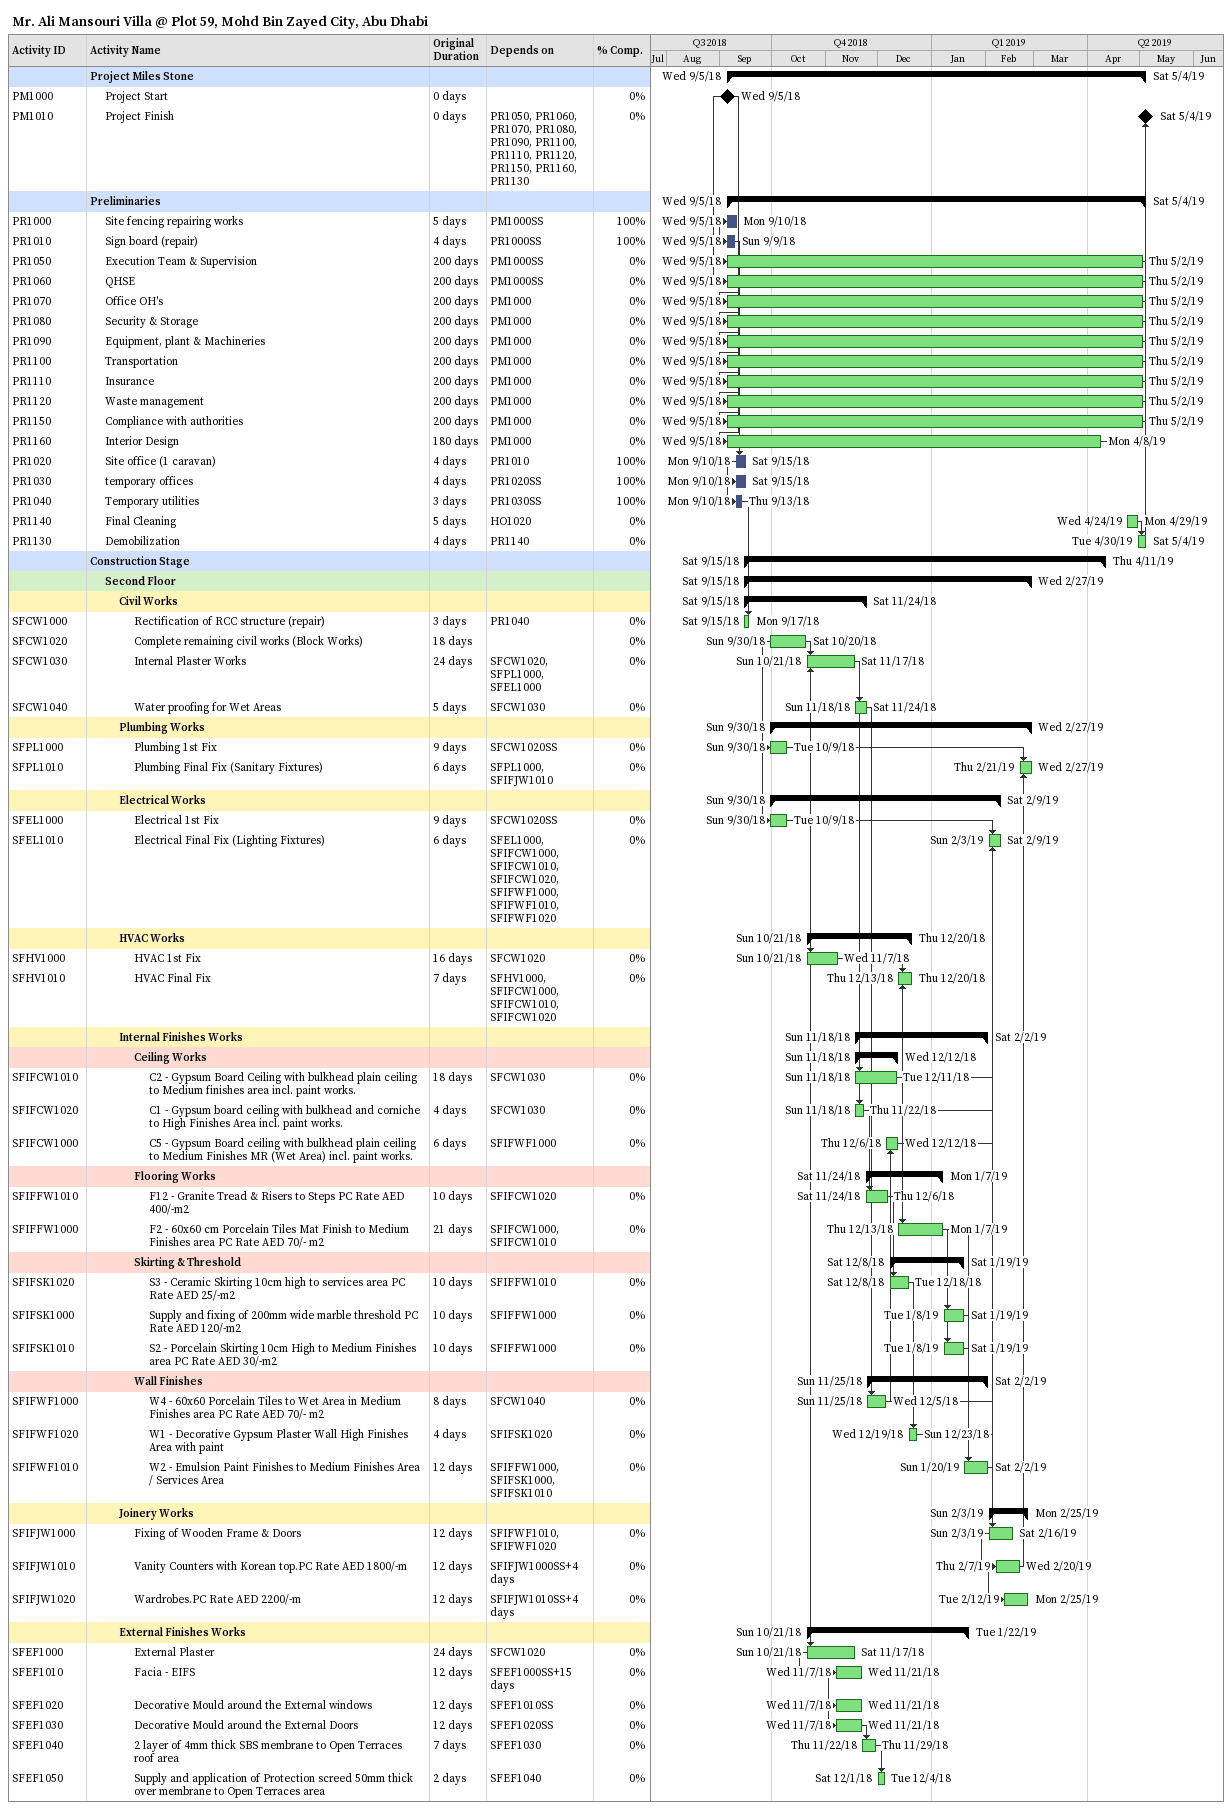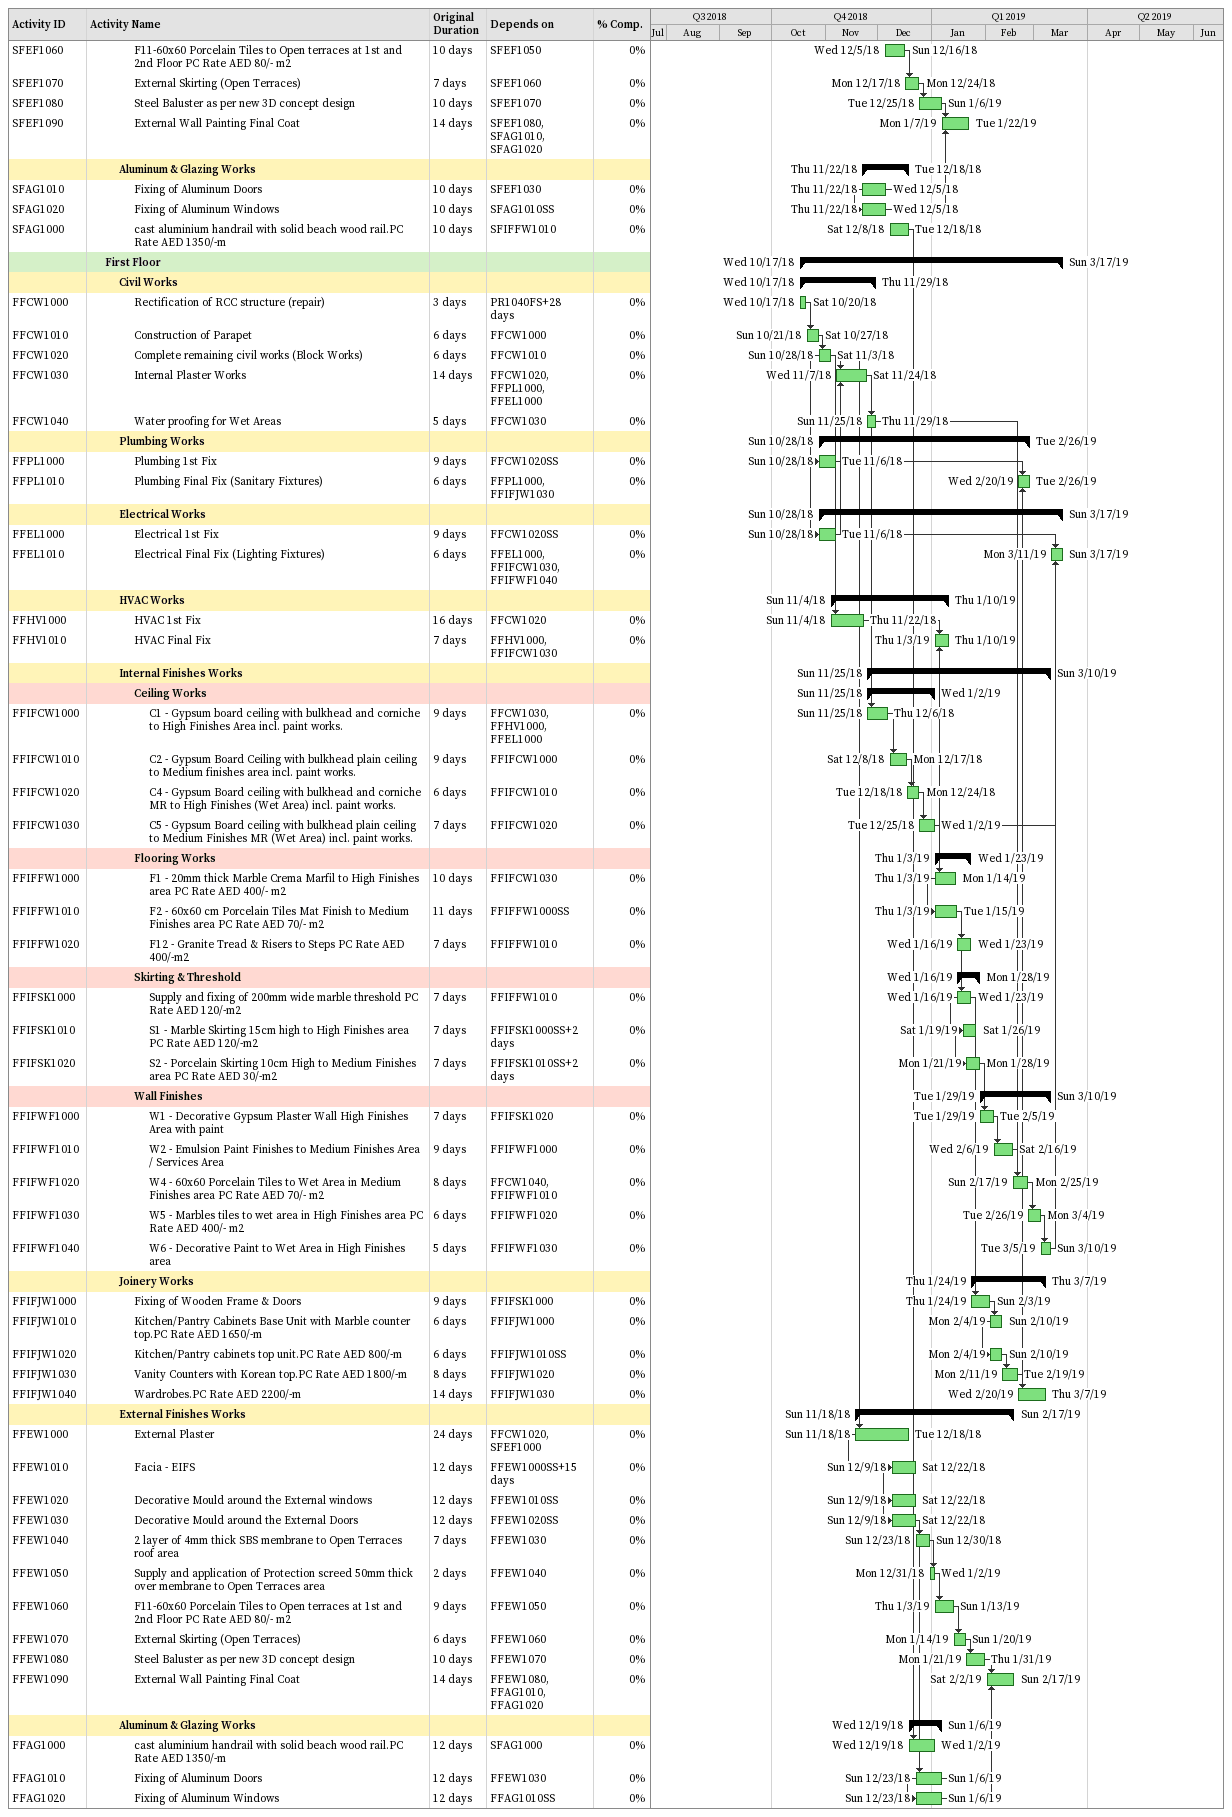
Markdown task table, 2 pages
Mr. Ali Mansouri Villa @ Plot 59, Mohd Bin Zayed City, Abu Dhabi

| ID | Level | Task | Original duration | Start | Finish | Predecessors | % complete |
|---|---|---|---|---|---|---|---|
|  | 1 | **Project Miles Stone** |  | 2018-09-05 | 2019-05-04 |  |  |
| PM1000 | 2 | Project Start | 0d | 2018-09-05 | 2018-09-05 |  | 0 |
| PM1010 | 2 | Project Finish | 0d | 2019-05-04 | 2019-05-04 | PR1050, PR1060, PR1070, PR1080, PR1090, PR1100, PR1110, PR1120, PR1150, PR1160, PR1130 | 0 |
|  | 1 | **Preliminaries** |  | 2018-09-05 | 2019-05-04 |  |  |
| PR1000 | 2 | Site fencing repairing works | 5d | 2018-09-05 | 2018-09-10 | PM1000SS | 100 |
| PR1010 | 2 | Sign board (repair) | 4d | 2018-09-05 | 2018-09-09 | PR1000SS | 100 |
| PR1050 | 2 | Execution Team & Supervision | 200d | 2018-09-05 | 2019-05-02 | PM1000SS | 0 |
| PR1060 | 2 | QHSE | 200d | 2018-09-05 | 2019-05-02 | PM1000SS | 0 |
| PR1070 | 2 | Office OH's | 200d | 2018-09-05 | 2019-05-02 | PM1000 | 0 |
| PR1080 | 2 | Security & Storage | 200d | 2018-09-05 | 2019-05-02 | PM1000 | 0 |
| PR1090 | 2 | Equipment, plant & Machineries | 200d | 2018-09-05 | 2019-05-02 | PM1000 | 0 |
| PR1100 | 2 | Transportation | 200d | 2018-09-05 | 2019-05-02 | PM1000 | 0 |
| PR1110 | 2 | Insurance | 200d | 2018-09-05 | 2019-05-02 | PM1000 | 0 |
| PR1120 | 2 | Waste management | 200d | 2018-09-05 | 2019-05-02 | PM1000 | 0 |
| PR1150 | 2 | Compliance with authorities | 200d | 2018-09-05 | 2019-05-02 | PM1000 | 0 |
| PR1160 | 2 | Interior Design | 180d | 2018-09-05 | 2019-04-08 | PM1000 | 0 |
| PR1020 | 2 | Site office (1 caravan) | 4d | 2018-09-10 | 2018-09-15 | PR1010 | 100 |
| PR1030 | 2 | temporary offices | 4d | 2018-09-10 | 2018-09-15 | PR1020SS | 100 |
| PR1040 | 2 | Temporary utilities | 3d | 2018-09-10 | 2018-09-13 | PR1030SS | 100 |
| PR1140 | 2 | Final Cleaning | 5d | 2019-04-24 | 2019-04-29 | HO1020 | 0 |
| PR1130 | 2 | Demobilization | 4d | 2019-04-30 | 2019-05-04 | PR1140 | 0 |
|  | 1 | **Construction Stage** |  | 2018-09-15 | 2019-04-11 |  |  |
|  | 2 | **Second Floor** |  | 2018-09-15 | 2019-02-27 |  |  |
|  | 3 | **Civil Works** |  | 2018-09-15 | 2018-11-24 |  |  |
| SFCW1000 | 4 | Rectification of RCC structure (repair) | 3d | 2018-09-15 | 2018-09-17 | PR1040 | 0 |
| SFCW1020 | 4 | Complete remaining civil works (Block Works) | 18d | 2018-09-30 | 2018-10-20 |  | 0 |
| SFCW1030 | 4 | Internal Plaster Works | 24d | 2018-10-21 | 2018-11-17 | SFCW1020, SFPL1000, SFEL1000 | 0 |
| SFCW1040 | 4 | Water proofing for Wet Areas | 5d | 2018-11-18 | 2018-11-24 | SFCW1030 | 0 |
|  | 3 | **Plumbing Works** |  | 2018-09-30 | 2019-02-27 |  |  |
| SFPL1000 | 4 | Plumbing 1st Fix | 9d | 2018-09-30 | 2018-10-09 | SFCW1020SS | 0 |
| SFPL1010 | 4 | Plumbing Final Fix (Sanitary Fixtures) | 6d | 2019-02-21 | 2019-02-27 | SFPL1000, SFIFJW1010 | 0 |
|  | 3 | **Electrical Works** |  | 2018-09-30 | 2019-02-09 |  |  |
| SFEL1000 | 4 | Electrical 1st Fix | 9d | 2018-09-30 | 2018-10-09 | SFCW1020SS | 0 |
| SFEL1010 | 4 | Electrical Final Fix (Lighting Fixtures) | 6d | 2019-02-03 | 2019-02-09 | SFEL1000, SFIFCW1000, SFIFCW1010, SFIFCW1020, SFIFWF1000, SFIFWF1010, SFIFWF1020 | 0 |
|  | 3 | **HVAC Works** |  | 2018-10-21 | 2018-12-20 |  |  |
| SFHV1000 | 4 | HVAC 1st Fix | 16d | 2018-10-21 | 2018-11-07 | SFCW1020 | 0 |
| SFHV1010 | 4 | HVAC Final Fix | 7d | 2018-12-13 | 2018-12-20 | SFHV1000, SFIFCW1000, SFIFCW1010, SFIFCW1020 | 0 |
|  | 3 | **Internal Finishes Works** |  | 2018-11-18 | 2019-02-02 |  |  |
|  | 4 | **Ceiling Works** |  | 2018-11-18 | 2018-12-12 |  |  |
| SFIFCW1010 | 5 | C2 - Gypsum Board Ceiling with bulkhead plain ceiling to Medium finishes area incl. paint works. | 18d | 2018-11-18 | 2018-12-11 | SFCW1030 | 0 |
| SFIFCW1020 | 5 | C1 - Gypsum board ceiling with bulkhead and corniche to High Finishes Area incl. paint works. | 4d | 2018-11-18 | 2018-11-22 | SFCW1030 | 0 |
| SFIFCW1000 | 5 | C5 - Gypsum Board ceiling with bulkhead plain ceiling to Medium Finishes MR (Wet Area) incl. paint works. | 6d | 2018-12-06 | 2018-12-12 | SFIFWF1000 | 0 |
|  | 4 | **Flooring Works** |  | 2018-11-24 | 2019-01-07 |  |  |
| SFIFFW1010 | 5 | F12 - Granite Tread & Risers to Steps PC Rate AED 400/-m2 | 10d | 2018-11-24 | 2018-12-06 | SFIFCW1020 | 0 |
| SFIFFW1000 | 5 | F2 - 60x60 cm Porcelain Tiles Mat Finish to Medium Finishes area PC Rate AED 70/- m2 | 21d | 2018-12-13 | 2019-01-07 | SFIFCW1000, SFIFCW1010 | 0 |
|  | 4 | **Skirting & Threshold** |  | 2018-12-08 | 2019-01-19 |  |  |
| SFIFSK1020 | 5 | S3 - Ceramic Skirting 10cm high to services area PC Rate AED 25/-m2 | 10d | 2018-12-08 | 2018-12-18 | SFIFFW1010 | 0 |
| SFIFSK1000 | 5 | Supply and fixing of 200mm wide marble threshold PC Rate AED 120/-m2 | 10d | 2019-01-08 | 2019-01-19 | SFIFFW1000 | 0 |
| SFIFSK1010 | 5 | S2 - Porcelain Skirting 10cm High to Medium Finishes area PC Rate AED 30/-m2 | 10d | 2019-01-08 | 2019-01-19 | SFIFFW1000 | 0 |
|  | 4 | **Wall Finishes** |  | 2018-11-25 | 2019-02-02 |  |  |
| SFIFWF1000 | 5 | W4 - 60x60 Porcelain Tiles to Wet Area in Medium Finishes area PC Rate AED 70/- m2 | 8d | 2018-11-25 | 2018-12-05 | SFCW1040 | 0 |
| SFIFWF1020 | 5 | W1 - Decorative Gypsum Plaster Wall High Finishes Area with paint | 4d | 2018-12-19 | 2018-12-23 | SFIFSK1020 | 0 |
| SFIFWF1010 | 5 | W2 - Emulsion Paint Finishes to Medium Finishes Area / Services Area | 12d | 2019-01-20 | 2019-02-02 | SFIFFW1000, SFIFSK1000, SFIFSK1010 | 0 |
|  | 3 | **Joinery Works** |  | 2019-02-03 | 2019-02-25 |  |  |
| SFIFJW1000 | 4 | Fixing of Wooden Frame & Doors | 12d | 2019-02-03 | 2019-02-16 | SFIFWF1010, SFIFWF1020 | 0 |
| SFIFJW1010 | 4 | Vanity Counters with Korean top.PC Rate AED 1800/-m | 12d | 2019-02-07 | 2019-02-20 | SFIFJW1000SS+4d | 0 |
| SFIFJW1020 | 4 | Wardrobes.PC Rate AED 2200/-m | 12d | 2019-02-12 | 2019-02-25 | SFIFJW1010SS+4d | 0 |
|  | 3 | **External Finishes Works** |  | 2018-10-21 | 2019-01-22 |  |  |
| SFEF1000 | 4 | External Plaster | 24d | 2018-10-21 | 2018-11-17 | SFCW1020 | 0 |
| SFEF1010 | 4 | Facia - EIFS | 12d | 2018-11-07 | 2018-11-21 | SFEF1000SS+15d | 0 |
| SFEF1020 | 4 | Decorative Mould around the External windows | 12d | 2018-11-07 | 2018-11-21 | SFEF1010SS | 0 |
| SFEF1030 | 4 | Decorative Mould around the External Doors | 12d | 2018-11-07 | 2018-11-21 | SFEF1020SS | 0 |
| SFEF1040 | 4 | 2 layer of 4mm thick SBS membrane to Open Terraces roof area | 7d | 2018-11-22 | 2018-11-29 | SFEF1030 | 0 |
| SFEF1050 | 4 | Supply and application of Protection screed 50mm thick over membrane to Open Terraces area | 2d | 2018-12-01 | 2018-12-04 | SFEF1040 | 0 |
| SFEF1060 | 4 | F11-60x60 Porcelain Tiles to Open terraces at 1st and 2nd Floor PC Rate AED 80/- m2 | 10d | 2018-12-05 | 2018-12-16 | SFEF1050 | 0 |
| SFEF1070 | 4 | External Skirting (Open Terraces) | 7d | 2018-12-17 | 2018-12-24 | SFEF1060 | 0 |
| SFEF1080 | 4 | Steel Baluster as per new 3D concept design | 10d | 2018-12-25 | 2019-01-06 | SFEF1070 | 0 |
| SFEF1090 | 4 | External Wall Painting Final Coat | 14d | 2019-01-07 | 2019-01-22 | SFEF1080, SFAG1010, SFAG1020 | 0 |
|  | 3 | **Aluminum & Glazing Works** |  | 2018-11-22 | 2018-12-18 |  |  |
| SFAG1010 | 4 | Fixing of Aluminum Doors | 10d | 2018-11-22 | 2018-12-05 | SFEF1030 | 0 |
| SFAG1020 | 4 | Fixing of Aluminum Windows | 10d | 2018-11-22 | 2018-12-05 | SFAG1010SS | 0 |
| SFAG1000 | 4 | cast aluminium handrail with solid beach wood rail.PC Rate AED 1350/-m | 10d | 2018-12-08 | 2018-12-18 | SFIFFW1010 | 0 |
|  | 2 | **First Floor** |  | 2018-10-17 | 2019-03-17 |  |  |
|  | 3 | **Civil Works** |  | 2018-10-17 | 2018-11-29 |  |  |
| FFCW1000 | 4 | Rectification of RCC structure (repair) | 3d | 2018-10-17 | 2018-10-20 | PR1040FS+28d | 0 |
| FFCW1010 | 4 | Construction of Parapet | 6d | 2018-10-21 | 2018-10-27 | FFCW1000 | 0 |
| FFCW1020 | 4 | Complete remaining civil works (Block Works) | 6d | 2018-10-28 | 2018-11-03 | FFCW1010 | 0 |
| FFCW1030 | 4 | Internal Plaster Works | 14d | 2018-11-07 | 2018-11-24 | FFCW1020, FFPL1000, FFEL1000 | 0 |
| FFCW1040 | 4 | Water proofing for Wet Areas | 5d | 2018-11-25 | 2018-11-29 | FFCW1030 | 0 |
|  | 3 | **Plumbing Works** |  | 2018-10-28 | 2019-02-26 |  |  |
| FFPL1000 | 4 | Plumbing 1st Fix | 9d | 2018-10-28 | 2018-11-06 | FFCW1020SS | 0 |
| FFPL1010 | 4 | Plumbing Final Fix (Sanitary Fixtures) | 6d | 2019-02-20 | 2019-02-26 | FFPL1000, FFIFJW1030 | 0 |
|  | 3 | **Electrical Works** |  | 2018-10-28 | 2019-03-17 |  |  |
| FFEL1000 | 4 | Electrical 1st Fix | 9d | 2018-10-28 | 2018-11-06 | FFCW1020SS | 0 |
| FFEL1010 | 4 | Electrical Final Fix (Lighting Fixtures) | 6d | 2019-03-11 | 2019-03-17 | FFEL1000, FFIFCW1030, FFIFWF1040 | 0 |
|  | 3 | **HVAC Works** |  | 2018-11-04 | 2019-01-10 |  |  |
| FFHV1000 | 4 | HVAC 1st Fix | 16d | 2018-11-04 | 2018-11-22 | FFCW1020 | 0 |
| FFHV1010 | 4 | HVAC Final Fix | 7d | 2019-01-03 | 2019-01-10 | FFHV1000, FFIFCW1030 | 0 |
|  | 3 | **Internal Finishes Works** |  | 2018-11-25 | 2019-03-10 |  |  |
|  | 4 | **Ceiling Works** |  | 2018-11-25 | 2019-01-02 |  |  |
| FFIFCW1000 | 5 | C1 - Gypsum board ceiling with bulkhead and corniche to High Finishes Area incl. paint works. | 9d | 2018-11-25 | 2018-12-06 | FFCW1030, FFHV1000, FFEL1000 | 0 |
| FFIFCW1010 | 5 | C2 - Gypsum Board Ceiling with bulkhead plain ceiling to Medium finishes area incl. paint works. | 9d | 2018-12-08 | 2018-12-17 | FFIFCW1000 | 0 |
| FFIFCW1020 | 5 | C4 - Gypsum Board ceiling with bulkhead and corniche MR to High Finishes (Wet Area) incl. paint works. | 6d | 2018-12-18 | 2018-12-24 | FFIFCW1010 | 0 |
| FFIFCW1030 | 5 | C5 - Gypsum Board ceiling with bulkhead plain ceiling to Medium Finishes MR (Wet Area) incl. paint works. | 7d | 2018-12-25 | 2019-01-02 | FFIFCW1020 | 0 |
|  | 4 | **Flooring Works** |  | 2019-01-03 | 2019-01-23 |  |  |
| FFIFFW1000 | 5 | F1 - 20mm thick Marble Crema Marfil to High Finishes area PC Rate AED 400/- m2 | 10d | 2019-01-03 | 2019-01-14 | FFIFCW1030 | 0 |
| FFIFFW1010 | 5 | F2 - 60x60 cm Porcelain Tiles Mat Finish to Medium Finishes area PC Rate AED 70/- m2 | 11d | 2019-01-03 | 2019-01-15 | FFIFFW1000SS | 0 |
| FFIFFW1020 | 5 | F12 - Granite Tread & Risers to Steps PC Rate AED 400/-m2 | 7d | 2019-01-16 | 2019-01-23 | FFIFFW1010 | 0 |
|  | 4 | **Skirting & Threshold** |  | 2019-01-16 | 2019-01-28 |  |  |
| FFIFSK1000 | 5 | Supply and fixing of 200mm wide marble threshold PC Rate AED 120/-m2 | 7d | 2019-01-16 | 2019-01-23 | FFIFFW1010 | 0 |
| FFIFSK1010 | 5 | S1 - Marble Skirting 15cm high to High Finishes area PC Rate AED 120/-m2 | 7d | 2019-01-19 | 2019-01-26 | FFIFSK1000SS+2d | 0 |
| FFIFSK1020 | 5 | S2 - Porcelain Skirting 10cm High to Medium Finishes area PC Rate AED 30/-m2 | 7d | 2019-01-21 | 2019-01-28 | FFIFSK1010SS+2d | 0 |
|  | 4 | **Wall Finishes** |  | 2019-01-29 | 2019-03-10 |  |  |
| FFIFWF1000 | 5 | W1 - Decorative Gypsum Plaster Wall High Finishes Area with paint | 7d | 2019-01-29 | 2019-02-05 | FFIFSK1020 | 0 |
| FFIFWF1010 | 5 | W2 - Emulsion Paint Finishes to Medium Finishes Area / Services Area | 9d | 2019-02-06 | 2019-02-16 | FFIFWF1000 | 0 |
| FFIFWF1020 | 5 | W4 - 60x60 Porcelain Tiles to Wet Area in Medium Finishes area PC Rate AED 70/- m2 | 8d | 2019-02-17 | 2019-02-25 | FFCW1040, FFIFWF1010 | 0 |
| FFIFWF1030 | 5 | W5 - Marbles tiles to wet area in High Finishes area PC Rate AED 400/- m2 | 6d | 2019-02-26 | 2019-03-04 | FFIFWF1020 | 0 |
| FFIFWF1040 | 5 | W6 - Decorative Paint to Wet Area in High Finishes area | 5d | 2019-03-05 | 2019-03-10 | FFIFWF1030 | 0 |
|  | 3 | **Joinery Works** |  | 2019-01-24 | 2019-03-07 |  |  |
| FFIFJW1000 | 4 | Fixing of Wooden Frame & Doors | 9d | 2019-01-24 | 2019-02-03 | FFIFSK1000 | 0 |
| FFIFJW1010 | 4 | Kitchen/Pantry Cabinets Base Unit with Marble counter top.PC Rate AED 1650/-m | 6d | 2019-02-04 | 2019-02-10 | FFIFJW1000 | 0 |
| FFIFJW1020 | 4 | Kitchen/Pantry cabinets top unit.PC Rate AED 800/-m | 6d | 2019-02-04 | 2019-02-10 | FFIFJW1010SS | 0 |
| FFIFJW1030 | 4 | Vanity Counters with Korean top.PC Rate AED 1800/-m | 8d | 2019-02-11 | 2019-02-19 | FFIFJW1020 | 0 |
| FFIFJW1040 | 4 | Wardrobes.PC Rate AED 2200/-m | 14d | 2019-02-20 | 2019-03-07 | FFIFJW1030 | 0 |
|  | 3 | **External Finishes Works** |  | 2018-11-18 | 2019-02-17 |  |  |
| FFEW1000 | 4 | External Plaster | 24d | 2018-11-18 | 2018-12-18 | FFCW1020, SFEF1000 | 0 |
| FFEW1010 | 4 | Facia - EIFS | 12d | 2018-12-09 | 2018-12-22 | FFEW1000SS+15d | 0 |
| FFEW1020 | 4 | Decorative Mould around the External windows | 12d | 2018-12-09 | 2018-12-22 | FFEW1010SS | 0 |
| FFEW1030 | 4 | Decorative Mould around the External Doors | 12d | 2018-12-09 | 2018-12-22 | FFEW1020SS | 0 |
| FFEW1040 | 4 | 2 layer of 4mm thick SBS membrane to Open Terraces roof area | 7d | 2018-12-23 | 2018-12-30 | FFEW1030 | 0 |
| FFEW1050 | 4 | Supply and application of Protection screed 50mm thick over membrane to Open Terraces area | 2d | 2018-12-31 | 2019-01-02 | FFEW1040 | 0 |
| FFEW1060 | 4 | F11-60x60 Porcelain Tiles to Open terraces at 1st and 2nd Floor PC Rate AED 80/- m2 | 9d | 2019-01-03 | 2019-01-13 | FFEW1050 | 0 |
| FFEW1070 | 4 | External Skirting (Open Terraces) | 6d | 2019-01-14 | 2019-01-20 | FFEW1060 | 0 |
| FFEW1080 | 4 | Steel Baluster as per new 3D concept design | 10d | 2019-01-21 | 2019-01-31 | FFEW1070 | 0 |
| FFEW1090 | 4 | External Wall Painting Final Coat | 14d | 2019-02-02 | 2019-02-17 | FFEW1080, FFAG1010, FFAG1020 | 0 |
|  | 3 | **Aluminum & Glazing Works** |  | 2018-12-19 | 2019-01-06 |  |  |
| FFAG1000 | 4 | cast aluminium handrail with solid beach wood rail.PC Rate AED 1350/-m | 12d | 2018-12-19 | 2019-01-02 | SFAG1000 | 0 |
| FFAG1010 | 4 | Fixing of Aluminum Doors | 12d | 2018-12-23 | 2019-01-06 | FFEW1030 | 0 |
| FFAG1020 | 4 | Fixing of Aluminum Windows | 12d | 2018-12-23 | 2019-01-06 | FFAG1010SS | 0 |
